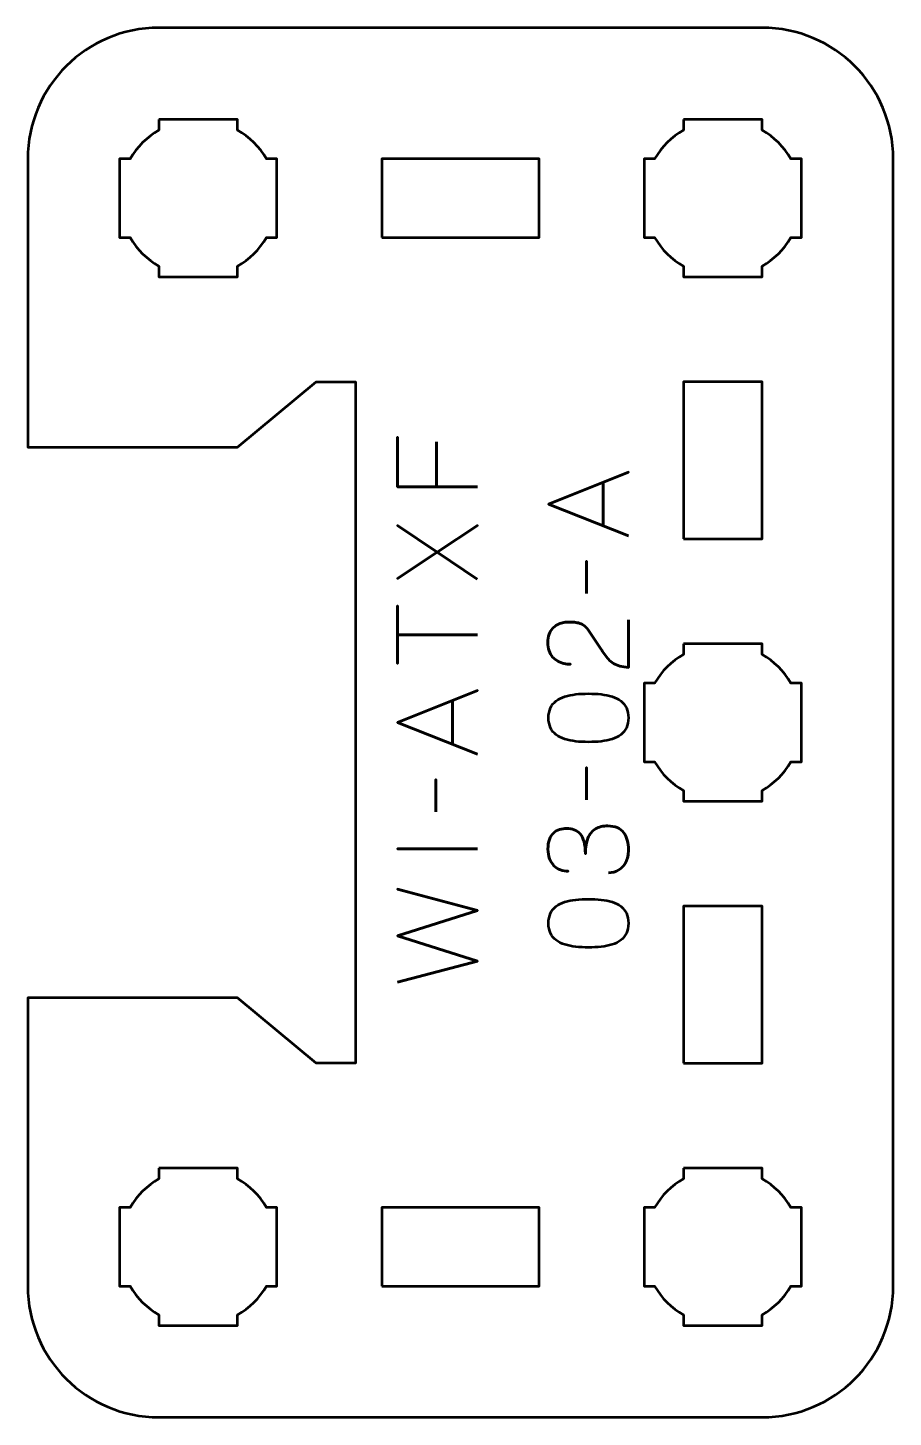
# Model space of a CAD drawing. Header units: centimetres. Extents: x -15.9 to -4.6, y -17.5 to -6.2.
# Drawn here: x -15.93 to -12.63, y -17.5 to -12.2 of the extents above; entities that cross this region are included whole.
import ezdxf

# ---------------------------------------------------------------- set-up
doc = ezdxf.new("R2010")
doc.units = ezdxf.units.CM
doc.header["$MEASUREMENT"] = 0
doc.layers.add('Layer 1', color=7, linetype='Continuous')

msp = doc.modelspace()

# ---------------------------------------------------------------- linework, layer by layer
at = {"layer": 'Layer 1', "lineweight": 53}
for points, knots in [([(-15.92503, -16.99992), (-15.92503, -16.99992), (-15.92504, -15.89998), (-15.92504, -15.89998), (-15.92504, -15.89998), (-15.92504, -15.89998), (-15.12504, -15.89999), (-15.12504, -15.89999), (-15.12504, -15.89999), (-15.12504, -15.89999), (-14.82503, -16.14999), (-14.82503, -16.14999), (-14.82503, -16.14999), (-14.82503, -16.14999), (-14.67503, -16.14999), (-14.67503, -16.14999), (-14.67503, -16.14999), (-14.67503, -16.14999), (-14.67503, -15.89998), (-14.67503, -15.89998), (-14.67503, -15.89998), (-14.67503, -15.89998), (-14.67503, -13.79999), (-14.67503, -13.79999), (-14.67503, -13.79999), (-14.67503, -13.79999), (-14.67503, -13.54999), (-14.67503, -13.54999), (-14.67503, -13.54999), (-14.67503, -13.54999), (-14.82503, -13.54999), (-14.82503, -13.54999), (-14.82503, -13.54999), (-14.82503, -13.54999), (-15.12503, -13.79999), (-15.12503, -13.79999), (-15.12503, -13.79999), (-15.12503, -13.79999), (-15.92503, -13.79999), (-15.92503, -13.79999), (-15.92503, -13.79999), (-15.92503, -13.79999), (-15.92503, -12.70006), (-15.92503, -12.70006), (-15.92503, -12.70006), (-15.92503, -12.42293), (-15.70193, -12.19997), (-15.42493, -12.19997), (-15.42493, -12.19997), (-15.42493, -12.19997), (-13.12501, -12.19997), (-13.12501, -12.19997), (-13.12501, -12.19997), (-12.848, -12.19997), (-12.62505, -12.42293), (-12.62505, -12.70006), (-12.62505, -12.70006), (-12.62505, -12.70006), (-12.62505, -16.99992), (-12.62505, -16.99992), (-12.62505, -16.99992), (-12.62505, -17.27692), (-12.848, -17.50001), (-13.12501, -17.50001), (-13.12501, -17.50001), (-13.12501, -17.50001), (-15.42493, -17.50001), (-15.42493, -17.50001), (-15.42493, -17.50001), (-15.70193, -17.50001), (-15.92503, -17.27692), (-15.92503, -16.99992)], [0, 0, 0, 0, 0.0555556, 0.0555556, 0.0555556, 0.0555556, 0.1111111, 0.1111111, 0.1111111, 0.1111111, 0.1666667, 0.1666667, 0.1666667, 0.1666667, 0.2222222, 0.2222222, 0.2222222, 0.2222222, 0.2777778, 0.2777778, 0.2777778, 0.2777778, 0.3333333, 0.3333333, 0.3333333, 0.3333333, 0.3888889, 0.3888889, 0.3888889, 0.3888889, 0.4444444, 0.4444444, 0.4444444, 0.4444444, 0.5, 0.5, 0.5, 0.5, 0.5555556, 0.5555556, 0.5555556, 0.5555556, 0.6111111, 0.6111111, 0.6111111, 0.6111111, 0.6666667, 0.6666667, 0.6666667, 0.6666667, 0.7222222, 0.7222222, 0.7222222, 0.7222222, 0.7777778, 0.7777778, 0.7777778, 0.7777778, 0.8333333, 0.8333333, 0.8333333, 0.8333333, 0.8888889, 0.8888889, 0.8888889, 0.8888889, 0.9444444, 0.9444444, 0.9444444, 0.9444444, 1, 1, 1, 1]), ([(-15.42499, -12.55007), (-15.42499, -12.55007), (-15.28042, -12.55007), (-15.28042, -12.55007), (-15.28042, -12.55007), (-15.28042, -12.55007), (-15.275, -12.55), (-15.275, -12.55), (-15.275, -12.55), (-15.275, -12.55), (-15.26957, -12.55007), (-15.26957, -12.55007), (-15.26957, -12.55007), (-15.26957, -12.55007), (-15.12499, -12.55007), (-15.12499, -12.55007), (-15.12499, -12.55007), (-15.12499, -12.55007), (-15.12499, -12.59013), (-15.12499, -12.59013), (-15.12499, -12.59013), (-15.07942, -12.61648), (-15.04144, -12.65449), (-15.0151, -12.70006), (-15.0151, -12.70006), (-15.0151, -12.70006), (-14.97499, -12.70006), (-14.97499, -12.70006), (-14.97499, -12.70006), (-14.97499, -12.70006), (-14.97499, -13.00006), (-14.97499, -13.00006), (-14.97499, -13.00006), (-14.97499, -13.00006), (-15.01519, -13.00006), (-15.01519, -13.00006), (-15.01519, -13.00006), (-15.04153, -13.04556), (-15.07947, -13.08352), (-15.12499, -13.10985), (-15.12499, -13.10985), (-15.12499, -13.10985), (-15.12499, -13.15006), (-15.12499, -13.15006), (-15.12499, -13.15006), (-15.12499, -13.15006), (-15.42499, -13.15006), (-15.42499, -13.15006), (-15.42499, -13.15006), (-15.42499, -13.15006), (-15.42499, -13.10983), (-15.42499, -13.10983), (-15.42499, -13.10983), (-15.4705, -13.0835), (-15.50844, -13.04555), (-15.53479, -13.00006), (-15.53479, -13.00006), (-15.53479, -13.00006), (-15.57498, -13.00006), (-15.57498, -13.00006), (-15.57498, -13.00006), (-15.57498, -13.00006), (-15.57498, -12.85259), (-15.57498, -12.85259), (-15.57498, -12.85259), (-15.57498, -12.85259), (-15.575, -12.84999), (-15.575, -12.84999), (-15.575, -12.84999), (-15.575, -12.84999), (-15.57498, -12.84739), (-15.57498, -12.84739), (-15.57498, -12.84739), (-15.57498, -12.84739), (-15.57498, -12.70006), (-15.57498, -12.70006), (-15.57498, -12.70006), (-15.57498, -12.70006), (-15.53488, -12.70006), (-15.53488, -12.70006), (-15.53488, -12.70006), (-15.50854, -12.6545), (-15.47055, -12.6165), (-15.42499, -12.59015), (-15.42499, -12.59015), (-15.42499, -12.59015), (-15.42499, -12.55007), (-15.42499, -12.55007)], [0, 0, 0, 0, 0.0454545, 0.0454545, 0.0454545, 0.0454545, 0.0909091, 0.0909091, 0.0909091, 0.0909091, 0.1363636, 0.1363636, 0.1363636, 0.1363636, 0.1818182, 0.1818182, 0.1818182, 0.1818182, 0.2272727, 0.2272727, 0.2272727, 0.2272727, 0.2727273, 0.2727273, 0.2727273, 0.2727273, 0.3181818, 0.3181818, 0.3181818, 0.3181818, 0.3636364, 0.3636364, 0.3636364, 0.3636364, 0.4090909, 0.4090909, 0.4090909, 0.4090909, 0.4545455, 0.4545455, 0.4545455, 0.4545455, 0.5, 0.5, 0.5, 0.5, 0.5454545, 0.5454545, 0.5454545, 0.5454545, 0.5909091, 0.5909091, 0.5909091, 0.5909091, 0.6363636, 0.6363636, 0.6363636, 0.6363636, 0.6818182, 0.6818182, 0.6818182, 0.6818182, 0.7272727, 0.7272727, 0.7272727, 0.7272727, 0.7727273, 0.7727273, 0.7727273, 0.7727273, 0.8181818, 0.8181818, 0.8181818, 0.8181818, 0.8636364, 0.8636364, 0.8636364, 0.8636364, 0.9090909, 0.9090909, 0.9090909, 0.9090909, 0.9545455, 0.9545455, 0.9545455, 0.9545455, 1, 1, 1, 1]), ([(-13.42499, -12.55007), (-13.42499, -12.55007), (-13.28042, -12.55007), (-13.28042, -12.55007), (-13.28042, -12.55007), (-13.28042, -12.55007), (-13.275, -12.55), (-13.275, -12.55), (-13.275, -12.55), (-13.275, -12.55), (-13.26957, -12.55007), (-13.26957, -12.55007), (-13.26957, -12.55007), (-13.26957, -12.55007), (-13.12499, -12.55007), (-13.12499, -12.55007), (-13.12499, -12.55007), (-13.12499, -12.55007), (-13.12499, -12.59013), (-13.12499, -12.59013), (-13.12499, -12.59013), (-13.07942, -12.61648), (-13.04144, -12.65449), (-13.0151, -12.70006), (-13.0151, -12.70006), (-13.0151, -12.70006), (-12.97499, -12.70006), (-12.97499, -12.70006), (-12.97499, -12.70006), (-12.97499, -12.70006), (-12.97499, -13.00006), (-12.97499, -13.00006), (-12.97499, -13.00006), (-12.97499, -13.00006), (-13.01519, -13.00006), (-13.01519, -13.00006), (-13.01519, -13.00006), (-13.04153, -13.04556), (-13.07947, -13.08352), (-13.12499, -13.10985), (-13.12499, -13.10985), (-13.12499, -13.10985), (-13.12499, -13.15006), (-13.12499, -13.15006), (-13.12499, -13.15006), (-13.12499, -13.15006), (-13.42499, -13.15006), (-13.42499, -13.15006), (-13.42499, -13.15006), (-13.42499, -13.15006), (-13.42499, -13.10983), (-13.42499, -13.10983), (-13.42499, -13.10983), (-13.4705, -13.0835), (-13.50844, -13.04555), (-13.53479, -13.00006), (-13.53479, -13.00006), (-13.53479, -13.00006), (-13.57498, -13.00006), (-13.57498, -13.00006), (-13.57498, -13.00006), (-13.57498, -13.00006), (-13.57498, -12.85259), (-13.57498, -12.85259), (-13.57498, -12.85259), (-13.57498, -12.85259), (-13.575, -12.84999), (-13.575, -12.84999), (-13.575, -12.84999), (-13.575, -12.84999), (-13.57498, -12.84739), (-13.57498, -12.84739), (-13.57498, -12.84739), (-13.57498, -12.84739), (-13.57498, -12.70006), (-13.57498, -12.70006), (-13.57498, -12.70006), (-13.57498, -12.70006), (-13.53488, -12.70006), (-13.53488, -12.70006), (-13.53488, -12.70006), (-13.50854, -12.6545), (-13.47055, -12.6165), (-13.42499, -12.59015), (-13.42499, -12.59015), (-13.42499, -12.59015), (-13.42499, -12.55007), (-13.42499, -12.55007)], [0, 0, 0, 0, 0.0454545, 0.0454545, 0.0454545, 0.0454545, 0.0909091, 0.0909091, 0.0909091, 0.0909091, 0.1363636, 0.1363636, 0.1363636, 0.1363636, 0.1818182, 0.1818182, 0.1818182, 0.1818182, 0.2272727, 0.2272727, 0.2272727, 0.2272727, 0.2727273, 0.2727273, 0.2727273, 0.2727273, 0.3181818, 0.3181818, 0.3181818, 0.3181818, 0.3636364, 0.3636364, 0.3636364, 0.3636364, 0.4090909, 0.4090909, 0.4090909, 0.4090909, 0.4545455, 0.4545455, 0.4545455, 0.4545455, 0.5, 0.5, 0.5, 0.5, 0.5454545, 0.5454545, 0.5454545, 0.5454545, 0.5909091, 0.5909091, 0.5909091, 0.5909091, 0.6363636, 0.6363636, 0.6363636, 0.6363636, 0.6818182, 0.6818182, 0.6818182, 0.6818182, 0.7272727, 0.7272727, 0.7272727, 0.7272727, 0.7727273, 0.7727273, 0.7727273, 0.7727273, 0.8181818, 0.8181818, 0.8181818, 0.8181818, 0.8636364, 0.8636364, 0.8636364, 0.8636364, 0.9090909, 0.9090909, 0.9090909, 0.9090909, 0.9545455, 0.9545455, 0.9545455, 0.9545455, 1, 1, 1, 1]), ([(-14.57498, -13.00006), (-14.57498, -13.00006), (-14.57498, -12.70006), (-14.57498, -12.70006), (-14.57498, -12.70006), (-14.57498, -12.70006), (-13.97499, -12.70006), (-13.97499, -12.70006), (-13.97499, -12.70006), (-13.97499, -12.70006), (-13.97499, -13.00006), (-13.97499, -13.00006), (-13.97499, -13.00006), (-13.97499, -13.00006), (-14.57498, -13.00006), (-14.57498, -13.00006)], [0, 0, 0, 0, 0.25, 0.25, 0.25, 0.25, 0.5, 0.5, 0.5, 0.5, 0.75, 0.75, 0.75, 0.75, 1, 1, 1, 1]), ([(-13.42501, -14.15001), (-13.42501, -14.15001), (-13.42501, -13.55001), (-13.42501, -13.55001), (-13.42501, -13.55001), (-13.42501, -13.55001), (-13.12501, -13.55001), (-13.12501, -13.55001), (-13.12501, -13.55001), (-13.12501, -13.55001), (-13.12501, -14.15001), (-13.12501, -14.15001), (-13.12501, -14.15001), (-13.12501, -14.15001), (-13.42501, -14.15001), (-13.42501, -14.15001)], [0, 0, 0, 0, 0.25, 0.25, 0.25, 0.25, 0.5, 0.5, 0.5, 0.5, 0.75, 0.75, 0.75, 0.75, 1, 1, 1, 1]), ([(-13.42499, -14.55007), (-13.42499, -14.55007), (-13.28042, -14.55007), (-13.28042, -14.55007), (-13.28042, -14.55007), (-13.28042, -14.55007), (-13.275, -14.55), (-13.275, -14.55), (-13.275, -14.55), (-13.275, -14.55), (-13.26957, -14.55007), (-13.26957, -14.55007), (-13.26957, -14.55007), (-13.26957, -14.55007), (-13.12499, -14.55007), (-13.12499, -14.55007), (-13.12499, -14.55007), (-13.12499, -14.55007), (-13.12499, -14.59013), (-13.12499, -14.59013), (-13.12499, -14.59013), (-13.07942, -14.61648), (-13.04144, -14.65449), (-13.0151, -14.70006), (-13.0151, -14.70006), (-13.0151, -14.70006), (-12.97499, -14.70006), (-12.97499, -14.70006), (-12.97499, -14.70006), (-12.97499, -14.70006), (-12.97499, -15.00006), (-12.97499, -15.00006), (-12.97499, -15.00006), (-12.97499, -15.00006), (-13.01519, -15.00006), (-13.01519, -15.00006), (-13.01519, -15.00006), (-13.04153, -15.04556), (-13.07947, -15.08352), (-13.12499, -15.10985), (-13.12499, -15.10985), (-13.12499, -15.10985), (-13.12499, -15.15006), (-13.12499, -15.15006), (-13.12499, -15.15006), (-13.12499, -15.15006), (-13.42499, -15.15006), (-13.42499, -15.15006), (-13.42499, -15.15006), (-13.42499, -15.15006), (-13.42499, -15.10983), (-13.42499, -15.10983), (-13.42499, -15.10983), (-13.4705, -15.0835), (-13.50844, -15.04555), (-13.53479, -15.00006), (-13.53479, -15.00006), (-13.53479, -15.00006), (-13.57498, -15.00006), (-13.57498, -15.00006), (-13.57498, -15.00006), (-13.57498, -15.00006), (-13.57498, -14.85259), (-13.57498, -14.85259), (-13.57498, -14.85259), (-13.57498, -14.85259), (-13.575, -14.84999), (-13.575, -14.84999), (-13.575, -14.84999), (-13.575, -14.84999), (-13.57498, -14.84739), (-13.57498, -14.84739), (-13.57498, -14.84739), (-13.57498, -14.84739), (-13.57498, -14.70006), (-13.57498, -14.70006), (-13.57498, -14.70006), (-13.57498, -14.70006), (-13.53488, -14.70006), (-13.53488, -14.70006), (-13.53488, -14.70006), (-13.50854, -14.6545), (-13.47055, -14.6165), (-13.42499, -14.59015), (-13.42499, -14.59015), (-13.42499, -14.59015), (-13.42499, -14.55007), (-13.42499, -14.55007)], [0, 0, 0, 0, 0.0454545, 0.0454545, 0.0454545, 0.0454545, 0.0909091, 0.0909091, 0.0909091, 0.0909091, 0.1363636, 0.1363636, 0.1363636, 0.1363636, 0.1818182, 0.1818182, 0.1818182, 0.1818182, 0.2272727, 0.2272727, 0.2272727, 0.2272727, 0.2727273, 0.2727273, 0.2727273, 0.2727273, 0.3181818, 0.3181818, 0.3181818, 0.3181818, 0.3636364, 0.3636364, 0.3636364, 0.3636364, 0.4090909, 0.4090909, 0.4090909, 0.4090909, 0.4545455, 0.4545455, 0.4545455, 0.4545455, 0.5, 0.5, 0.5, 0.5, 0.5454545, 0.5454545, 0.5454545, 0.5454545, 0.5909091, 0.5909091, 0.5909091, 0.5909091, 0.6363636, 0.6363636, 0.6363636, 0.6363636, 0.6818182, 0.6818182, 0.6818182, 0.6818182, 0.7272727, 0.7272727, 0.7272727, 0.7272727, 0.7727273, 0.7727273, 0.7727273, 0.7727273, 0.8181818, 0.8181818, 0.8181818, 0.8181818, 0.8636364, 0.8636364, 0.8636364, 0.8636364, 0.9090909, 0.9090909, 0.9090909, 0.9090909, 0.9545455, 0.9545455, 0.9545455, 0.9545455, 1, 1, 1, 1]), ([(-13.42501, -16.14997), (-13.42501, -16.14997), (-13.42501, -15.54997), (-13.42501, -15.54997), (-13.42501, -15.54997), (-13.42501, -15.54997), (-13.12501, -15.54997), (-13.12501, -15.54997), (-13.12501, -15.54997), (-13.12501, -15.54997), (-13.12501, -16.14997), (-13.12501, -16.14997), (-13.12501, -16.14997), (-13.12501, -16.14997), (-13.42501, -16.14997), (-13.42501, -16.14997)], [0, 0, 0, 0, 0.25, 0.25, 0.25, 0.25, 0.5, 0.5, 0.5, 0.5, 0.75, 0.75, 0.75, 0.75, 1, 1, 1, 1]), ([(-15.42499, -16.55007), (-15.42499, -16.55007), (-15.28042, -16.55007), (-15.28042, -16.55007), (-15.28042, -16.55007), (-15.28042, -16.55007), (-15.275, -16.55), (-15.275, -16.55), (-15.275, -16.55), (-15.275, -16.55), (-15.26957, -16.55007), (-15.26957, -16.55007), (-15.26957, -16.55007), (-15.26957, -16.55007), (-15.12499, -16.55007), (-15.12499, -16.55007), (-15.12499, -16.55007), (-15.12499, -16.55007), (-15.12499, -16.59013), (-15.12499, -16.59013), (-15.12499, -16.59013), (-15.07942, -16.61648), (-15.04144, -16.65449), (-15.0151, -16.70006), (-15.0151, -16.70006), (-15.0151, -16.70006), (-14.97499, -16.70006), (-14.97499, -16.70006), (-14.97499, -16.70006), (-14.97499, -16.70006), (-14.97499, -17.00006), (-14.97499, -17.00006), (-14.97499, -17.00006), (-14.97499, -17.00006), (-15.01519, -17.00006), (-15.01519, -17.00006), (-15.01519, -17.00006), (-15.04153, -17.04556), (-15.07947, -17.08352), (-15.12499, -17.10985), (-15.12499, -17.10985), (-15.12499, -17.10985), (-15.12499, -17.15006), (-15.12499, -17.15006), (-15.12499, -17.15006), (-15.12499, -17.15006), (-15.42499, -17.15006), (-15.42499, -17.15006), (-15.42499, -17.15006), (-15.42499, -17.15006), (-15.42499, -17.10983), (-15.42499, -17.10983), (-15.42499, -17.10983), (-15.4705, -17.0835), (-15.50844, -17.04555), (-15.53479, -17.00006), (-15.53479, -17.00006), (-15.53479, -17.00006), (-15.57498, -17.00006), (-15.57498, -17.00006), (-15.57498, -17.00006), (-15.57498, -17.00006), (-15.57498, -16.85259), (-15.57498, -16.85259), (-15.57498, -16.85259), (-15.57498, -16.85259), (-15.575, -16.84999), (-15.575, -16.84999), (-15.575, -16.84999), (-15.575, -16.84999), (-15.57498, -16.84739), (-15.57498, -16.84739), (-15.57498, -16.84739), (-15.57498, -16.84739), (-15.57498, -16.70006), (-15.57498, -16.70006), (-15.57498, -16.70006), (-15.57498, -16.70006), (-15.53488, -16.70006), (-15.53488, -16.70006), (-15.53488, -16.70006), (-15.50854, -16.6545), (-15.47055, -16.6165), (-15.42499, -16.59015), (-15.42499, -16.59015), (-15.42499, -16.59015), (-15.42499, -16.55007), (-15.42499, -16.55007)], [0, 0, 0, 0, 0.0454545, 0.0454545, 0.0454545, 0.0454545, 0.0909091, 0.0909091, 0.0909091, 0.0909091, 0.1363636, 0.1363636, 0.1363636, 0.1363636, 0.1818182, 0.1818182, 0.1818182, 0.1818182, 0.2272727, 0.2272727, 0.2272727, 0.2272727, 0.2727273, 0.2727273, 0.2727273, 0.2727273, 0.3181818, 0.3181818, 0.3181818, 0.3181818, 0.3636364, 0.3636364, 0.3636364, 0.3636364, 0.4090909, 0.4090909, 0.4090909, 0.4090909, 0.4545455, 0.4545455, 0.4545455, 0.4545455, 0.5, 0.5, 0.5, 0.5, 0.5454545, 0.5454545, 0.5454545, 0.5454545, 0.5909091, 0.5909091, 0.5909091, 0.5909091, 0.6363636, 0.6363636, 0.6363636, 0.6363636, 0.6818182, 0.6818182, 0.6818182, 0.6818182, 0.7272727, 0.7272727, 0.7272727, 0.7272727, 0.7727273, 0.7727273, 0.7727273, 0.7727273, 0.8181818, 0.8181818, 0.8181818, 0.8181818, 0.8636364, 0.8636364, 0.8636364, 0.8636364, 0.9090909, 0.9090909, 0.9090909, 0.9090909, 0.9545455, 0.9545455, 0.9545455, 0.9545455, 1, 1, 1, 1]), ([(-13.42499, -16.55007), (-13.42499, -16.55007), (-13.28042, -16.55007), (-13.28042, -16.55007), (-13.28042, -16.55007), (-13.28042, -16.55007), (-13.275, -16.55), (-13.275, -16.55), (-13.275, -16.55), (-13.275, -16.55), (-13.26957, -16.55007), (-13.26957, -16.55007), (-13.26957, -16.55007), (-13.26957, -16.55007), (-13.12499, -16.55007), (-13.12499, -16.55007), (-13.12499, -16.55007), (-13.12499, -16.55007), (-13.12499, -16.59013), (-13.12499, -16.59013), (-13.12499, -16.59013), (-13.07942, -16.61648), (-13.04144, -16.65449), (-13.0151, -16.70006), (-13.0151, -16.70006), (-13.0151, -16.70006), (-12.97499, -16.70006), (-12.97499, -16.70006), (-12.97499, -16.70006), (-12.97499, -16.70006), (-12.97499, -17.00006), (-12.97499, -17.00006), (-12.97499, -17.00006), (-12.97499, -17.00006), (-13.01519, -17.00006), (-13.01519, -17.00006), (-13.01519, -17.00006), (-13.04153, -17.04556), (-13.07947, -17.08352), (-13.12499, -17.10985), (-13.12499, -17.10985), (-13.12499, -17.10985), (-13.12499, -17.15006), (-13.12499, -17.15006), (-13.12499, -17.15006), (-13.12499, -17.15006), (-13.42499, -17.15006), (-13.42499, -17.15006), (-13.42499, -17.15006), (-13.42499, -17.15006), (-13.42499, -17.10983), (-13.42499, -17.10983), (-13.42499, -17.10983), (-13.4705, -17.0835), (-13.50844, -17.04555), (-13.53479, -17.00006), (-13.53479, -17.00006), (-13.53479, -17.00006), (-13.57498, -17.00006), (-13.57498, -17.00006), (-13.57498, -17.00006), (-13.57498, -17.00006), (-13.57498, -16.85259), (-13.57498, -16.85259), (-13.57498, -16.85259), (-13.57498, -16.85259), (-13.575, -16.84999), (-13.575, -16.84999), (-13.575, -16.84999), (-13.575, -16.84999), (-13.57498, -16.84739), (-13.57498, -16.84739), (-13.57498, -16.84739), (-13.57498, -16.84739), (-13.57498, -16.70006), (-13.57498, -16.70006), (-13.57498, -16.70006), (-13.57498, -16.70006), (-13.53488, -16.70006), (-13.53488, -16.70006), (-13.53488, -16.70006), (-13.50854, -16.6545), (-13.47055, -16.6165), (-13.42499, -16.59015), (-13.42499, -16.59015), (-13.42499, -16.59015), (-13.42499, -16.55007), (-13.42499, -16.55007)], [0, 0, 0, 0, 0.0454545, 0.0454545, 0.0454545, 0.0454545, 0.0909091, 0.0909091, 0.0909091, 0.0909091, 0.1363636, 0.1363636, 0.1363636, 0.1363636, 0.1818182, 0.1818182, 0.1818182, 0.1818182, 0.2272727, 0.2272727, 0.2272727, 0.2272727, 0.2727273, 0.2727273, 0.2727273, 0.2727273, 0.3181818, 0.3181818, 0.3181818, 0.3181818, 0.3636364, 0.3636364, 0.3636364, 0.3636364, 0.4090909, 0.4090909, 0.4090909, 0.4090909, 0.4545455, 0.4545455, 0.4545455, 0.4545455, 0.5, 0.5, 0.5, 0.5, 0.5454545, 0.5454545, 0.5454545, 0.5454545, 0.5909091, 0.5909091, 0.5909091, 0.5909091, 0.6363636, 0.6363636, 0.6363636, 0.6363636, 0.6818182, 0.6818182, 0.6818182, 0.6818182, 0.7272727, 0.7272727, 0.7272727, 0.7272727, 0.7727273, 0.7727273, 0.7727273, 0.7727273, 0.8181818, 0.8181818, 0.8181818, 0.8181818, 0.8636364, 0.8636364, 0.8636364, 0.8636364, 0.9090909, 0.9090909, 0.9090909, 0.9090909, 0.9545455, 0.9545455, 0.9545455, 0.9545455, 1, 1, 1, 1]), ([(-14.57498, -16.99992), (-14.57498, -16.99992), (-14.57498, -16.69991), (-14.57498, -16.69991), (-14.57498, -16.69991), (-14.57498, -16.69991), (-13.97499, -16.69991), (-13.97499, -16.69991), (-13.97499, -16.69991), (-13.97499, -16.69991), (-13.97499, -16.99992), (-13.97499, -16.99992), (-13.97499, -16.99992), (-13.97499, -16.99992), (-14.57498, -16.99992), (-14.57498, -16.99992)], [0, 0, 0, 0, 0.25, 0.25, 0.25, 0.25, 0.5, 0.5, 0.5, 0.5, 0.75, 0.75, 0.75, 0.75, 1, 1, 1, 1])]:
    msp.add_open_spline(points, degree=3, knots=knots, dxfattribs=at)
at = {"layer": 'Layer 1', "color": 5, "lineweight": 53}
for points, knots in [([(-14.20998, -13.95125), (-14.20998, -13.95125), (-14.5152, -13.95125), (-14.5152, -13.95125), (-14.5152, -13.95125), (-14.5152, -13.95125), (-14.5152, -13.76202), (-14.5152, -13.76202), (-14.5152, -13.76202), (-14.5152, -13.76202), (-14.5152, -13.95125), (-14.5152, -13.95125), (-14.5152, -13.95125), (-14.5152, -13.95125), (-14.20998, -13.95125), (-14.20998, -13.95125)], [0, 0, 0, 0, 0.25, 0.25, 0.25, 0.25, 0.5, 0.5, 0.5, 0.5, 0.75, 0.75, 0.75, 0.75, 1, 1, 1, 1]), ([(-14.36704, -13.77938), (-14.36704, -13.77938), (-14.36704, -13.95125), (-14.36704, -13.95125), (-14.36704, -13.95125), (-14.36704, -13.95125), (-14.36704, -13.77938), (-14.36704, -13.77938)], [0, 0, 0, 0, 0.5, 0.5, 0.5, 0.5, 1, 1, 1, 1]), ([(-13.63467, -14.13794), (-13.63467, -14.13794), (-13.93989, -14.01687), (-13.93989, -14.01687), (-13.93989, -14.01687), (-13.93989, -14.01687), (-13.63467, -13.89537), (-13.63467, -13.89537), (-13.63467, -13.89537), (-13.63467, -13.89537), (-13.93989, -14.01687), (-13.93989, -14.01687), (-13.93989, -14.01687), (-13.93989, -14.01687), (-13.63467, -14.13794), (-13.63467, -14.13794)], [0, 0, 0, 0, 0.25, 0.25, 0.25, 0.25, 0.5, 0.5, 0.5, 0.5, 0.75, 0.75, 0.75, 0.75, 1, 1, 1, 1]), ([(-13.73077, -14.09984), (-13.73077, -14.09984), (-13.73077, -13.9339), (-13.73077, -13.9339), (-13.73077, -13.9339), (-13.73077, -13.9339), (-13.73077, -14.09984), (-13.73077, -14.09984)], [0, 0, 0, 0, 0.5, 0.5, 0.5, 0.5, 1, 1, 1, 1]), ([(-14.2121, -14.30261), (-14.2121, -14.30261), (-14.36365, -14.20016), (-14.36365, -14.20016), (-14.36365, -14.20016), (-14.36365, -14.20016), (-14.5152, -14.30092), (-14.5152, -14.30092), (-14.5152, -14.30092), (-14.5152, -14.30092), (-14.36365, -14.20016), (-14.36365, -14.20016), (-14.36365, -14.20016), (-14.36365, -14.20016), (-14.5152, -14.09814), (-14.5152, -14.09814), (-14.5152, -14.09814), (-14.5152, -14.09814), (-14.36365, -14.20016), (-14.36365, -14.20016), (-14.36365, -14.20016), (-14.36365, -14.20016), (-14.20998, -14.09814), (-14.20998, -14.09814), (-14.20998, -14.09814), (-14.20998, -14.09814), (-14.36365, -14.20016), (-14.36365, -14.20016), (-14.36365, -14.20016), (-14.36365, -14.20016), (-14.2121, -14.30261), (-14.2121, -14.30261)], [0, 0, 0, 0, 0.125, 0.125, 0.125, 0.125, 0.25, 0.25, 0.25, 0.25, 0.375, 0.375, 0.375, 0.375, 0.5, 0.5, 0.5, 0.5, 0.625, 0.625, 0.625, 0.625, 0.75, 0.75, 0.75, 0.75, 0.875, 0.875, 0.875, 0.875, 1, 1, 1, 1]), ([(-13.79427, -14.35807), (-13.79427, -14.35807), (-13.79427, -14.23488), (-13.79427, -14.23488), (-13.79427, -14.23488), (-13.79427, -14.23488), (-13.79427, -14.35807), (-13.79427, -14.35807)], [0, 0, 0, 0, 0.5, 0.5, 0.5, 0.5, 1, 1, 1, 1]), ([(-14.20998, -14.51512), (-14.20998, -14.51512), (-14.5152, -14.51512), (-14.5152, -14.51512), (-14.5152, -14.51512), (-14.5152, -14.51512), (-14.5152, -14.62476), (-14.5152, -14.62476), (-14.5152, -14.62476), (-14.5152, -14.62476), (-14.5152, -14.40463), (-14.5152, -14.40463), (-14.5152, -14.40463), (-14.5152, -14.40463), (-14.5152, -14.51512), (-14.5152, -14.51512), (-14.5152, -14.51512), (-14.5152, -14.51512), (-14.20998, -14.51512), (-14.20998, -14.51512)], [0, 0, 0, 0, 0.2, 0.2, 0.2, 0.2, 0.4, 0.4, 0.4, 0.4, 0.6, 0.6, 0.6, 0.6, 0.8, 0.8, 0.8, 0.8, 1, 1, 1, 1]), ([(-13.63467, -14.45797), (-13.63467, -14.45797), (-13.63467, -14.63958), (-13.63467, -14.63958), (-13.63467, -14.63958), (-13.64695, -14.63923), (-13.65781, -14.63768), (-13.66713, -14.63506), (-13.66713, -14.63506), (-13.67644, -14.63238), (-13.68462, -14.62879), (-13.69168, -14.62434), (-13.69168, -14.62434), (-13.69873, -14.61982), (-13.70501, -14.61467), (-13.71052, -14.60882), (-13.71052, -14.60882), (-13.71609, -14.60296), (-13.72117, -14.59668), (-13.72597, -14.58991), (-13.72597, -14.58991), (-13.7307, -14.58314), (-13.73542, -14.57615), (-13.74008, -14.56888), (-13.74008, -14.56888), (-13.74008, -14.56888), (-13.78834, -14.49649), (-13.78834, -14.49649), (-13.78834, -14.49649), (-13.79356, -14.48909), (-13.7992, -14.4833), (-13.80541, -14.47921), (-13.80541, -14.47921), (-13.81155, -14.47505), (-13.81804, -14.47215), (-13.82482, -14.47039), (-13.82482, -14.47039), (-13.83166, -14.4687), (-13.83857, -14.46764), (-13.8457, -14.46729), (-13.8457, -14.46729), (-13.85283, -14.46693), (-13.85995, -14.46679), (-13.86708, -14.46686), (-13.86708, -14.46686), (-13.87293, -14.46686), (-13.87921, -14.46764), (-13.88599, -14.46919), (-13.88599, -14.46919), (-13.89269, -14.47081), (-13.89939, -14.47335), (-13.90602, -14.47695), (-13.90602, -14.47695), (-13.91266, -14.48055), (-13.91872, -14.48535), (-13.92423, -14.49134), (-13.92423, -14.49134), (-13.92966, -14.49734), (-13.93403, -14.50475), (-13.93735, -14.51357), (-13.93735, -14.51357), (-13.94067, -14.52239), (-13.94236, -14.53276), (-13.94243, -14.54475), (-13.94243, -14.54475), (-13.94236, -14.55682), (-13.94067, -14.56747), (-13.93742, -14.57665), (-13.93742, -14.57665), (-13.93418, -14.58582), (-13.92966, -14.59365), (-13.92395, -14.60014), (-13.92395, -14.60014), (-13.91823, -14.60663), (-13.9116, -14.61185), (-13.90419, -14.61594), (-13.90419, -14.61594), (-13.89678, -14.62004), (-13.88888, -14.623), (-13.88055, -14.6249), (-13.88055, -14.6249), (-13.87223, -14.62681), (-13.86376, -14.62773), (-13.85522, -14.62773), (-13.85522, -14.62773), (-13.86376, -14.62773), (-13.87223, -14.62681), (-13.88055, -14.6249), (-13.88055, -14.6249), (-13.88888, -14.623), (-13.89678, -14.62004), (-13.90419, -14.61594), (-13.90419, -14.61594), (-13.9116, -14.61185), (-13.91823, -14.60663), (-13.92395, -14.60014), (-13.92395, -14.60014), (-13.92966, -14.59365), (-13.93418, -14.58582), (-13.93742, -14.57665), (-13.93742, -14.57665), (-13.94067, -14.56747), (-13.94236, -14.55682), (-13.94243, -14.54475), (-13.94243, -14.54475), (-13.94236, -14.53276), (-13.94067, -14.52239), (-13.93735, -14.51357), (-13.93735, -14.51357), (-13.93403, -14.50475), (-13.92966, -14.49734), (-13.92423, -14.49134), (-13.92423, -14.49134), (-13.91872, -14.48535), (-13.91266, -14.48055), (-13.90602, -14.47695), (-13.90602, -14.47695), (-13.89939, -14.47335), (-13.89269, -14.47081), (-13.88599, -14.46919), (-13.88599, -14.46919), (-13.87921, -14.46764), (-13.87293, -14.46686), (-13.86708, -14.46686), (-13.86708, -14.46686), (-13.85995, -14.46679), (-13.85283, -14.46693), (-13.8457, -14.46729), (-13.8457, -14.46729), (-13.83857, -14.46764), (-13.83166, -14.4687), (-13.82482, -14.47039), (-13.82482, -14.47039), (-13.81804, -14.47215), (-13.81155, -14.47505), (-13.80541, -14.47921), (-13.80541, -14.47921), (-13.7992, -14.4833), (-13.79356, -14.48909), (-13.78834, -14.49649), (-13.78834, -14.49649), (-13.78834, -14.49649), (-13.74008, -14.56888), (-13.74008, -14.56888), (-13.74008, -14.56888), (-13.73542, -14.57615), (-13.7307, -14.58314), (-13.72597, -14.58991), (-13.72597, -14.58991), (-13.72117, -14.59668), (-13.71609, -14.60296), (-13.71052, -14.60882), (-13.71052, -14.60882), (-13.70501, -14.61467), (-13.69873, -14.61982), (-13.69168, -14.62434), (-13.69168, -14.62434), (-13.68462, -14.62879), (-13.67644, -14.63238), (-13.66713, -14.63506), (-13.66713, -14.63506), (-13.65781, -14.63768), (-13.64695, -14.63923), (-13.63467, -14.63958), (-13.63467, -14.63958), (-13.63467, -14.63958), (-13.63467, -14.45797), (-13.63467, -14.45797)], [0, 0, 0, 0, 0.0238095, 0.0238095, 0.0238095, 0.0238095, 0.047619, 0.047619, 0.047619, 0.047619, 0.0714286, 0.0714286, 0.0714286, 0.0714286, 0.0952381, 0.0952381, 0.0952381, 0.0952381, 0.1190476, 0.1190476, 0.1190476, 0.1190476, 0.1428571, 0.1428571, 0.1428571, 0.1428571, 0.1666667, 0.1666667, 0.1666667, 0.1666667, 0.1904762, 0.1904762, 0.1904762, 0.1904762, 0.2142857, 0.2142857, 0.2142857, 0.2142857, 0.2380952, 0.2380952, 0.2380952, 0.2380952, 0.2619048, 0.2619048, 0.2619048, 0.2619048, 0.2857143, 0.2857143, 0.2857143, 0.2857143, 0.3095238, 0.3095238, 0.3095238, 0.3095238, 0.3333333, 0.3333333, 0.3333333, 0.3333333, 0.3571429, 0.3571429, 0.3571429, 0.3571429, 0.3809524, 0.3809524, 0.3809524, 0.3809524, 0.4047619, 0.4047619, 0.4047619, 0.4047619, 0.4285714, 0.4285714, 0.4285714, 0.4285714, 0.452381, 0.452381, 0.452381, 0.452381, 0.4761905, 0.4761905, 0.4761905, 0.4761905, 0.5, 0.5, 0.5, 0.5, 0.5238095, 0.5238095, 0.5238095, 0.5238095, 0.547619, 0.547619, 0.547619, 0.547619, 0.5714286, 0.5714286, 0.5714286, 0.5714286, 0.5952381, 0.5952381, 0.5952381, 0.5952381, 0.6190476, 0.6190476, 0.6190476, 0.6190476, 0.6428571, 0.6428571, 0.6428571, 0.6428571, 0.6666667, 0.6666667, 0.6666667, 0.6666667, 0.6904762, 0.6904762, 0.6904762, 0.6904762, 0.7142857, 0.7142857, 0.7142857, 0.7142857, 0.7380952, 0.7380952, 0.7380952, 0.7380952, 0.7619048, 0.7619048, 0.7619048, 0.7619048, 0.7857143, 0.7857143, 0.7857143, 0.7857143, 0.8095238, 0.8095238, 0.8095238, 0.8095238, 0.8333333, 0.8333333, 0.8333333, 0.8333333, 0.8571429, 0.8571429, 0.8571429, 0.8571429, 0.8809524, 0.8809524, 0.8809524, 0.8809524, 0.9047619, 0.9047619, 0.9047619, 0.9047619, 0.9285714, 0.9285714, 0.9285714, 0.9285714, 0.952381, 0.952381, 0.952381, 0.952381, 0.9761905, 0.9761905, 0.9761905, 0.9761905, 1, 1, 1, 1]), ([(-14.20998, -14.97062), (-14.20998, -14.97062), (-14.5152, -14.84955), (-14.5152, -14.84955), (-14.5152, -14.84955), (-14.5152, -14.84955), (-14.20998, -14.72805), (-14.20998, -14.72805), (-14.20998, -14.72805), (-14.20998, -14.72805), (-14.5152, -14.84955), (-14.5152, -14.84955), (-14.5152, -14.84955), (-14.5152, -14.84955), (-14.20998, -14.97062), (-14.20998, -14.97062)], [0, 0, 0, 0, 0.25, 0.25, 0.25, 0.25, 0.5, 0.5, 0.5, 0.5, 0.75, 0.75, 0.75, 0.75, 1, 1, 1, 1]), ([(-14.30608, -14.93252), (-14.30608, -14.93252), (-14.30608, -14.76658), (-14.30608, -14.76658), (-14.30608, -14.76658), (-14.30608, -14.76658), (-14.30608, -14.93252), (-14.30608, -14.93252)], [0, 0, 0, 0, 0.5, 0.5, 0.5, 0.5, 1, 1, 1, 1]), ([(-13.63467, -14.83219), (-13.63474, -14.81738), (-13.63735, -14.80461), (-13.64243, -14.79395), (-13.64243, -14.79395), (-13.64751, -14.78337), (-13.65478, -14.77455), (-13.66402, -14.7675), (-13.66402, -14.7675), (-13.67333, -14.76051), (-13.68434, -14.75501), (-13.69704, -14.75092), (-13.69704, -14.75092), (-13.70974, -14.74689), (-13.72364, -14.744), (-13.73888, -14.74238), (-13.73888, -14.74238), (-13.75412, -14.74068), (-13.77014, -14.73984), (-13.78707, -14.73991), (-13.78707, -14.73991), (-13.80393, -14.73984), (-13.81995, -14.74068), (-13.83512, -14.74238), (-13.83512, -14.74238), (-13.85029, -14.744), (-13.86426, -14.74689), (-13.87696, -14.75092), (-13.87696, -14.75092), (-13.88959, -14.75501), (-13.90059, -14.76051), (-13.90998, -14.7675), (-13.90998, -14.7675), (-13.91929, -14.77455), (-13.92656, -14.78337), (-13.93164, -14.79395), (-13.93164, -14.79395), (-13.93679, -14.80461), (-13.9394, -14.81738), (-13.93947, -14.83219), (-13.93947, -14.83219), (-13.9394, -14.84701), (-13.93679, -14.85978), (-13.93164, -14.87044), (-13.93164, -14.87044), (-13.92656, -14.88102), (-13.91929, -14.88984), (-13.90998, -14.89689), (-13.90998, -14.89689), (-13.90059, -14.90388), (-13.88959, -14.90938), (-13.87696, -14.91347), (-13.87696, -14.91347), (-13.86426, -14.9175), (-13.85029, -14.92039), (-13.83512, -14.92201), (-13.83512, -14.92201), (-13.81995, -14.9237), (-13.80393, -14.92455), (-13.78707, -14.92448), (-13.78707, -14.92448), (-13.77014, -14.92455), (-13.75412, -14.9237), (-13.73888, -14.92201), (-13.73888, -14.92201), (-13.72364, -14.92039), (-13.70974, -14.9175), (-13.69704, -14.91347), (-13.69704, -14.91347), (-13.68434, -14.90938), (-13.67333, -14.90388), (-13.66402, -14.89689), (-13.66402, -14.89689), (-13.65478, -14.88984), (-13.64751, -14.88102), (-13.64243, -14.87044), (-13.64243, -14.87044), (-13.63735, -14.85978), (-13.63474, -14.84701), (-13.63467, -14.83219)], [0, 0, 0, 0, 0.05, 0.05, 0.05, 0.05, 0.1, 0.1, 0.1, 0.1, 0.15, 0.15, 0.15, 0.15, 0.2, 0.2, 0.2, 0.2, 0.25, 0.25, 0.25, 0.25, 0.3, 0.3, 0.3, 0.3, 0.35, 0.35, 0.35, 0.35, 0.4, 0.4, 0.4, 0.4, 0.45, 0.45, 0.45, 0.45, 0.5, 0.5, 0.5, 0.5, 0.55, 0.55, 0.55, 0.55, 0.6, 0.6, 0.6, 0.6, 0.65, 0.65, 0.65, 0.65, 0.7, 0.7, 0.7, 0.7, 0.75, 0.75, 0.75, 0.75, 0.8, 0.8, 0.8, 0.8, 0.85, 0.85, 0.85, 0.85, 0.9, 0.9, 0.9, 0.9, 0.95, 0.95, 0.95, 0.95, 1, 1, 1, 1]), ([(-13.63467, -14.83219), (-13.63474, -14.81738), (-13.63735, -14.80461), (-13.64243, -14.79395), (-13.64243, -14.79395), (-13.64751, -14.78337), (-13.65478, -14.77455), (-13.66402, -14.7675), (-13.66402, -14.7675), (-13.67333, -14.76051), (-13.68434, -14.75501), (-13.69704, -14.75092), (-13.69704, -14.75092), (-13.70974, -14.74689), (-13.72364, -14.744), (-13.73888, -14.74238), (-13.73888, -14.74238), (-13.75412, -14.74068), (-13.77014, -14.73984), (-13.78707, -14.73991), (-13.78707, -14.73991), (-13.80393, -14.73984), (-13.81995, -14.74068), (-13.83512, -14.74238), (-13.83512, -14.74238), (-13.85029, -14.744), (-13.86426, -14.74689), (-13.87696, -14.75092), (-13.87696, -14.75092), (-13.88959, -14.75501), (-13.90059, -14.76051), (-13.90998, -14.7675), (-13.90998, -14.7675), (-13.91929, -14.77455), (-13.92656, -14.78337), (-13.93164, -14.79395), (-13.93164, -14.79395), (-13.93679, -14.80461), (-13.9394, -14.81738), (-13.93947, -14.83219), (-13.93947, -14.83219), (-13.9394, -14.84701), (-13.93679, -14.85978), (-13.93164, -14.87044), (-13.93164, -14.87044), (-13.92656, -14.88102), (-13.91929, -14.88984), (-13.90998, -14.89689), (-13.90998, -14.89689), (-13.90059, -14.90388), (-13.88959, -14.90938), (-13.87696, -14.91347), (-13.87696, -14.91347), (-13.86426, -14.9175), (-13.85029, -14.92039), (-13.83512, -14.92201), (-13.83512, -14.92201), (-13.81995, -14.9237), (-13.80393, -14.92455), (-13.78707, -14.92448), (-13.78707, -14.92448), (-13.77014, -14.92455), (-13.75412, -14.9237), (-13.73888, -14.92201), (-13.73888, -14.92201), (-13.72364, -14.92039), (-13.70974, -14.9175), (-13.69704, -14.91347), (-13.69704, -14.91347), (-13.68434, -14.90938), (-13.67333, -14.90388), (-13.66402, -14.89689), (-13.66402, -14.89689), (-13.65478, -14.88984), (-13.64751, -14.88102), (-13.64243, -14.87044), (-13.64243, -14.87044), (-13.63735, -14.85978), (-13.63474, -14.84701), (-13.63467, -14.83219)], [0, 0, 0, 0, 0.05, 0.05, 0.05, 0.05, 0.1, 0.1, 0.1, 0.1, 0.15, 0.15, 0.15, 0.15, 0.2, 0.2, 0.2, 0.2, 0.25, 0.25, 0.25, 0.25, 0.3, 0.3, 0.3, 0.3, 0.35, 0.35, 0.35, 0.35, 0.4, 0.4, 0.4, 0.4, 0.45, 0.45, 0.45, 0.45, 0.5, 0.5, 0.5, 0.5, 0.55, 0.55, 0.55, 0.55, 0.6, 0.6, 0.6, 0.6, 0.65, 0.65, 0.65, 0.65, 0.7, 0.7, 0.7, 0.7, 0.75, 0.75, 0.75, 0.75, 0.8, 0.8, 0.8, 0.8, 0.85, 0.85, 0.85, 0.85, 0.9, 0.9, 0.9, 0.9, 0.95, 0.95, 0.95, 0.95, 1, 1, 1, 1]), ([(-13.79427, -15.14461), (-13.79427, -15.14461), (-13.79427, -15.02142), (-13.79427, -15.02142), (-13.79427, -15.02142), (-13.79427, -15.02142), (-13.79427, -15.14461), (-13.79427, -15.14461)], [0, 0, 0, 0, 0.5, 0.5, 0.5, 0.5, 1, 1, 1, 1]), ([(-14.36958, -15.19075), (-14.36958, -15.19075), (-14.36958, -15.06756), (-14.36958, -15.06756), (-14.36958, -15.06756), (-14.36958, -15.06756), (-14.36958, -15.19075), (-14.36958, -15.19075)], [0, 0, 0, 0, 0.5, 0.5, 0.5, 0.5, 1, 1, 1, 1]), ([(-13.71129, -15.42316), (-13.69605, -15.42309), (-13.68279, -15.41956), (-13.67129, -15.41258), (-13.67129, -15.41258), (-13.65986, -15.40559), (-13.6509, -15.39564), (-13.64448, -15.38266), (-13.64448, -15.38266), (-13.63806, -15.36968), (-13.63481, -15.35409), (-13.63467, -15.33595), (-13.63467, -15.33595), (-13.63467, -15.32234), (-13.63608, -15.30999), (-13.63904, -15.29877), (-13.63904, -15.29877), (-13.64201, -15.28762), (-13.64659, -15.27803), (-13.65287, -15.26991), (-13.65287, -15.26991), (-13.65915, -15.2618), (-13.66727, -15.25559), (-13.67714, -15.25115), (-13.67714, -15.25115), (-13.68709, -15.24677), (-13.69902, -15.24459), (-13.71299, -15.24452), (-13.71299, -15.24452), (-13.73161, -15.24444), (-13.74735, -15.24825), (-13.76012, -15.2558), (-13.76012, -15.2558), (-13.77289, -15.26335), (-13.78248, -15.27507), (-13.78904, -15.2908), (-13.78904, -15.2908), (-13.79561, -15.30653), (-13.79892, -15.32671), (-13.79892, -15.35119), (-13.79892, -15.35119), (-13.79885, -15.33292), (-13.80054, -15.31761), (-13.804, -15.30512), (-13.804, -15.30512), (-13.80746, -15.2927), (-13.81233, -15.28276), (-13.81868, -15.27528), (-13.81868, -15.27528), (-13.82496, -15.2678), (-13.83244, -15.26237), (-13.84104, -15.25912), (-13.84104, -15.25912), (-13.84958, -15.2558), (-13.85896, -15.25418), (-13.86919, -15.25425), (-13.86919, -15.25425), (-13.87943, -15.25418), (-13.88888, -15.25559), (-13.89763, -15.25841), (-13.89763, -15.25841), (-13.90638, -15.26117), (-13.91407, -15.26568), (-13.92063, -15.27182), (-13.92063, -15.27182), (-13.92719, -15.27796), (-13.93234, -15.28607), (-13.93601, -15.29602), (-13.93601, -15.29602), (-13.93968, -15.30604), (-13.94151, -15.31825), (-13.94158, -15.33257), (-13.94158, -15.33257), (-13.94151, -15.34682), (-13.9394, -15.35931), (-13.9353, -15.36989), (-13.9353, -15.36989), (-13.93121, -15.38055), (-13.92564, -15.38929), (-13.91851, -15.39635), (-13.91851, -15.39635), (-13.91139, -15.40333), (-13.90327, -15.40856), (-13.8941, -15.41201), (-13.8941, -15.41201), (-13.88493, -15.41554), (-13.87519, -15.41723), (-13.86496, -15.41723), (-13.86496, -15.41723), (-13.87519, -15.41723), (-13.88493, -15.41554), (-13.8941, -15.41201), (-13.8941, -15.41201), (-13.90327, -15.40856), (-13.91139, -15.40333), (-13.91851, -15.39635), (-13.91851, -15.39635), (-13.92564, -15.38929), (-13.93121, -15.38055), (-13.9353, -15.36989), (-13.9353, -15.36989), (-13.9394, -15.35931), (-13.94151, -15.34682), (-13.94158, -15.33257), (-13.94158, -15.33257), (-13.94151, -15.31825), (-13.93968, -15.30604), (-13.93601, -15.29602), (-13.93601, -15.29602), (-13.93234, -15.28607), (-13.92719, -15.27796), (-13.92063, -15.27182), (-13.92063, -15.27182), (-13.91407, -15.26568), (-13.90638, -15.26117), (-13.89763, -15.25841), (-13.89763, -15.25841), (-13.88888, -15.25559), (-13.87943, -15.25418), (-13.86919, -15.25425), (-13.86919, -15.25425), (-13.85896, -15.25418), (-13.84958, -15.2558), (-13.84104, -15.25912), (-13.84104, -15.25912), (-13.83244, -15.26237), (-13.82496, -15.2678), (-13.81868, -15.27528), (-13.81868, -15.27528), (-13.81233, -15.28276), (-13.80746, -15.2927), (-13.804, -15.30512), (-13.804, -15.30512), (-13.80054, -15.31761), (-13.79885, -15.33292), (-13.79892, -15.35119), (-13.79892, -15.35119), (-13.79892, -15.32671), (-13.79561, -15.30653), (-13.78904, -15.2908), (-13.78904, -15.2908), (-13.78248, -15.27507), (-13.77289, -15.26335), (-13.76012, -15.2558), (-13.76012, -15.2558), (-13.74735, -15.24825), (-13.73161, -15.24444), (-13.71299, -15.24452), (-13.71299, -15.24452), (-13.69902, -15.24459), (-13.68709, -15.24677), (-13.67714, -15.25115), (-13.67714, -15.25115), (-13.66727, -15.25559), (-13.65915, -15.2618), (-13.65287, -15.26991), (-13.65287, -15.26991), (-13.64659, -15.27803), (-13.64201, -15.28762), (-13.63904, -15.29877), (-13.63904, -15.29877), (-13.63608, -15.30999), (-13.63467, -15.32234), (-13.63467, -15.33595), (-13.63467, -15.33595), (-13.63481, -15.35409), (-13.63806, -15.36968), (-13.64448, -15.38266), (-13.64448, -15.38266), (-13.6509, -15.39564), (-13.65986, -15.40559), (-13.67129, -15.41258), (-13.67129, -15.41258), (-13.68279, -15.41956), (-13.69605, -15.42309), (-13.71129, -15.42316)], [0, 0, 0, 0, 0.0227273, 0.0227273, 0.0227273, 0.0227273, 0.0454545, 0.0454545, 0.0454545, 0.0454545, 0.0681818, 0.0681818, 0.0681818, 0.0681818, 0.0909091, 0.0909091, 0.0909091, 0.0909091, 0.1136364, 0.1136364, 0.1136364, 0.1136364, 0.1363636, 0.1363636, 0.1363636, 0.1363636, 0.1590909, 0.1590909, 0.1590909, 0.1590909, 0.1818182, 0.1818182, 0.1818182, 0.1818182, 0.2045455, 0.2045455, 0.2045455, 0.2045455, 0.2272727, 0.2272727, 0.2272727, 0.2272727, 0.25, 0.25, 0.25, 0.25, 0.2727273, 0.2727273, 0.2727273, 0.2727273, 0.2954545, 0.2954545, 0.2954545, 0.2954545, 0.3181818, 0.3181818, 0.3181818, 0.3181818, 0.3409091, 0.3409091, 0.3409091, 0.3409091, 0.3636364, 0.3636364, 0.3636364, 0.3636364, 0.3863636, 0.3863636, 0.3863636, 0.3863636, 0.4090909, 0.4090909, 0.4090909, 0.4090909, 0.4318182, 0.4318182, 0.4318182, 0.4318182, 0.4545455, 0.4545455, 0.4545455, 0.4545455, 0.4772727, 0.4772727, 0.4772727, 0.4772727, 0.5, 0.5, 0.5, 0.5, 0.5227273, 0.5227273, 0.5227273, 0.5227273, 0.5454545, 0.5454545, 0.5454545, 0.5454545, 0.5681818, 0.5681818, 0.5681818, 0.5681818, 0.5909091, 0.5909091, 0.5909091, 0.5909091, 0.6136364, 0.6136364, 0.6136364, 0.6136364, 0.6363636, 0.6363636, 0.6363636, 0.6363636, 0.6590909, 0.6590909, 0.6590909, 0.6590909, 0.6818182, 0.6818182, 0.6818182, 0.6818182, 0.7045455, 0.7045455, 0.7045455, 0.7045455, 0.7272727, 0.7272727, 0.7272727, 0.7272727, 0.75, 0.75, 0.75, 0.75, 0.7727273, 0.7727273, 0.7727273, 0.7727273, 0.7954545, 0.7954545, 0.7954545, 0.7954545, 0.8181818, 0.8181818, 0.8181818, 0.8181818, 0.8409091, 0.8409091, 0.8409091, 0.8409091, 0.8636364, 0.8636364, 0.8636364, 0.8636364, 0.8863636, 0.8863636, 0.8863636, 0.8863636, 0.9090909, 0.9090909, 0.9090909, 0.9090909, 0.9318182, 0.9318182, 0.9318182, 0.9318182, 0.9545455, 0.9545455, 0.9545455, 0.9545455, 0.9772727, 0.9772727, 0.9772727, 0.9772727, 1, 1, 1, 1]), ([(-14.20998, -15.33172), (-14.20998, -15.33172), (-14.5152, -15.33172), (-14.5152, -15.33172), (-14.5152, -15.33172), (-14.5152, -15.33172), (-14.20998, -15.33172), (-14.20998, -15.33172)], [0, 0, 0, 0, 0.5, 0.5, 0.5, 0.5, 1, 1, 1, 1]), ([(-14.5152, -15.84099), (-14.5152, -15.84099), (-14.20998, -15.76056), (-14.20998, -15.76056), (-14.20998, -15.76056), (-14.20998, -15.76056), (-14.5152, -15.66362), (-14.5152, -15.66362), (-14.5152, -15.66362), (-14.5152, -15.66362), (-14.20998, -15.56667), (-14.20998, -15.56667), (-14.20998, -15.56667), (-14.20998, -15.56667), (-14.5152, -15.48624), (-14.5152, -15.48624), (-14.5152, -15.48624), (-14.5152, -15.48624), (-14.20998, -15.56667), (-14.20998, -15.56667), (-14.20998, -15.56667), (-14.20998, -15.56667), (-14.5152, -15.66362), (-14.5152, -15.66362), (-14.5152, -15.66362), (-14.5152, -15.66362), (-14.20998, -15.76056), (-14.20998, -15.76056), (-14.20998, -15.76056), (-14.20998, -15.76056), (-14.5152, -15.84099), (-14.5152, -15.84099)], [0, 0, 0, 0, 0.125, 0.125, 0.125, 0.125, 0.25, 0.25, 0.25, 0.25, 0.375, 0.375, 0.375, 0.375, 0.5, 0.5, 0.5, 0.5, 0.625, 0.625, 0.625, 0.625, 0.75, 0.75, 0.75, 0.75, 0.875, 0.875, 0.875, 0.875, 1, 1, 1, 1]), ([(-13.63467, -15.61577), (-13.63474, -15.60096), (-13.63735, -15.58819), (-13.64243, -15.57753), (-13.64243, -15.57753), (-13.64751, -15.56695), (-13.65478, -15.55813), (-13.66402, -15.55108), (-13.66402, -15.55108), (-13.67333, -15.54409), (-13.68434, -15.53859), (-13.69704, -15.5345), (-13.69704, -15.5345), (-13.70974, -15.53047), (-13.72364, -15.52758), (-13.73888, -15.52596), (-13.73888, -15.52596), (-13.75412, -15.52426), (-13.77014, -15.52342), (-13.78707, -15.52349), (-13.78707, -15.52349), (-13.80393, -15.52342), (-13.81995, -15.52426), (-13.83512, -15.52596), (-13.83512, -15.52596), (-13.85029, -15.52758), (-13.86426, -15.53047), (-13.87696, -15.5345), (-13.87696, -15.5345), (-13.88959, -15.53859), (-13.90059, -15.54409), (-13.90998, -15.55108), (-13.90998, -15.55108), (-13.91929, -15.55813), (-13.92656, -15.56695), (-13.93164, -15.57753), (-13.93164, -15.57753), (-13.93679, -15.58819), (-13.9394, -15.60096), (-13.93947, -15.61577), (-13.93947, -15.61577), (-13.9394, -15.63059), (-13.93679, -15.64336), (-13.93164, -15.65402), (-13.93164, -15.65402), (-13.92656, -15.6646), (-13.91929, -15.67342), (-13.90998, -15.68047), (-13.90998, -15.68047), (-13.90059, -15.68746), (-13.88959, -15.69296), (-13.87696, -15.69705), (-13.87696, -15.69705), (-13.86426, -15.70108), (-13.85029, -15.70397), (-13.83512, -15.70559), (-13.83512, -15.70559), (-13.81995, -15.70728), (-13.80393, -15.70813), (-13.78707, -15.70806), (-13.78707, -15.70806), (-13.77014, -15.70813), (-13.75412, -15.70728), (-13.73888, -15.70559), (-13.73888, -15.70559), (-13.72364, -15.70397), (-13.70974, -15.70108), (-13.69704, -15.69705), (-13.69704, -15.69705), (-13.68434, -15.69296), (-13.67333, -15.68746), (-13.66402, -15.68047), (-13.66402, -15.68047), (-13.65478, -15.67342), (-13.64751, -15.6646), (-13.64243, -15.65402), (-13.64243, -15.65402), (-13.63735, -15.64336), (-13.63474, -15.63059), (-13.63467, -15.61577)], [0, 0, 0, 0, 0.05, 0.05, 0.05, 0.05, 0.1, 0.1, 0.1, 0.1, 0.15, 0.15, 0.15, 0.15, 0.2, 0.2, 0.2, 0.2, 0.25, 0.25, 0.25, 0.25, 0.3, 0.3, 0.3, 0.3, 0.35, 0.35, 0.35, 0.35, 0.4, 0.4, 0.4, 0.4, 0.45, 0.45, 0.45, 0.45, 0.5, 0.5, 0.5, 0.5, 0.55, 0.55, 0.55, 0.55, 0.6, 0.6, 0.6, 0.6, 0.65, 0.65, 0.65, 0.65, 0.7, 0.7, 0.7, 0.7, 0.75, 0.75, 0.75, 0.75, 0.8, 0.8, 0.8, 0.8, 0.85, 0.85, 0.85, 0.85, 0.9, 0.9, 0.9, 0.9, 0.95, 0.95, 0.95, 0.95, 1, 1, 1, 1]), ([(-13.63467, -15.61577), (-13.63474, -15.60096), (-13.63735, -15.58819), (-13.64243, -15.57753), (-13.64243, -15.57753), (-13.64751, -15.56695), (-13.65478, -15.55813), (-13.66402, -15.55108), (-13.66402, -15.55108), (-13.67333, -15.54409), (-13.68434, -15.53859), (-13.69704, -15.5345), (-13.69704, -15.5345), (-13.70974, -15.53047), (-13.72364, -15.52758), (-13.73888, -15.52596), (-13.73888, -15.52596), (-13.75412, -15.52426), (-13.77014, -15.52342), (-13.78707, -15.52349), (-13.78707, -15.52349), (-13.80393, -15.52342), (-13.81995, -15.52426), (-13.83512, -15.52596), (-13.83512, -15.52596), (-13.85029, -15.52758), (-13.86426, -15.53047), (-13.87696, -15.5345), (-13.87696, -15.5345), (-13.88959, -15.53859), (-13.90059, -15.54409), (-13.90998, -15.55108), (-13.90998, -15.55108), (-13.91929, -15.55813), (-13.92656, -15.56695), (-13.93164, -15.57753), (-13.93164, -15.57753), (-13.93679, -15.58819), (-13.9394, -15.60096), (-13.93947, -15.61577), (-13.93947, -15.61577), (-13.9394, -15.63059), (-13.93679, -15.64336), (-13.93164, -15.65402), (-13.93164, -15.65402), (-13.92656, -15.6646), (-13.91929, -15.67342), (-13.90998, -15.68047), (-13.90998, -15.68047), (-13.90059, -15.68746), (-13.88959, -15.69296), (-13.87696, -15.69705), (-13.87696, -15.69705), (-13.86426, -15.70108), (-13.85029, -15.70397), (-13.83512, -15.70559), (-13.83512, -15.70559), (-13.81995, -15.70728), (-13.80393, -15.70813), (-13.78707, -15.70806), (-13.78707, -15.70806), (-13.77014, -15.70813), (-13.75412, -15.70728), (-13.73888, -15.70559), (-13.73888, -15.70559), (-13.72364, -15.70397), (-13.70974, -15.70108), (-13.69704, -15.69705), (-13.69704, -15.69705), (-13.68434, -15.69296), (-13.67333, -15.68746), (-13.66402, -15.68047), (-13.66402, -15.68047), (-13.65478, -15.67342), (-13.64751, -15.6646), (-13.64243, -15.65402), (-13.64243, -15.65402), (-13.63735, -15.64336), (-13.63474, -15.63059), (-13.63467, -15.61577)], [0, 0, 0, 0, 0.05, 0.05, 0.05, 0.05, 0.1, 0.1, 0.1, 0.1, 0.15, 0.15, 0.15, 0.15, 0.2, 0.2, 0.2, 0.2, 0.25, 0.25, 0.25, 0.25, 0.3, 0.3, 0.3, 0.3, 0.35, 0.35, 0.35, 0.35, 0.4, 0.4, 0.4, 0.4, 0.45, 0.45, 0.45, 0.45, 0.5, 0.5, 0.5, 0.5, 0.55, 0.55, 0.55, 0.55, 0.6, 0.6, 0.6, 0.6, 0.65, 0.65, 0.65, 0.65, 0.7, 0.7, 0.7, 0.7, 0.75, 0.75, 0.75, 0.75, 0.8, 0.8, 0.8, 0.8, 0.85, 0.85, 0.85, 0.85, 0.9, 0.9, 0.9, 0.9, 0.95, 0.95, 0.95, 0.95, 1, 1, 1, 1])]:
    msp.add_open_spline(points, degree=3, knots=knots, dxfattribs=at)

doc.saveas('drawing.dxf')
